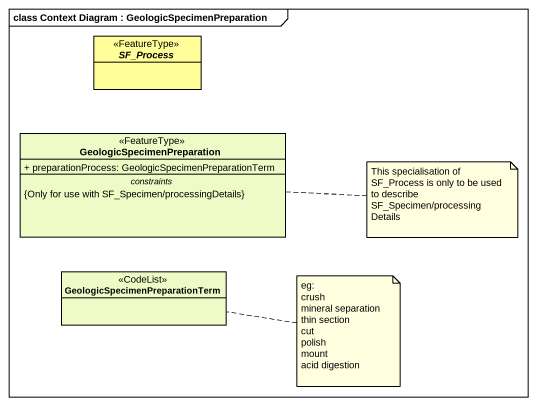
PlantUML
@startuml
mainframe class Context Diagram : GeologicSpecimenPreparation
hide circle
hide empty members
skinparam classAttributeIconSize 0
abstract class SF_Process <<FeatureType>> #FFFE99
class GeologicSpecimenPreparation <<FeatureType>> #EFFBC6 {
  + preparationProcess: GeologicSpecimenPreparationTerm
  -- constraints --
  {Only for use with SF_Specimen/processingDetails}
}
class "GeologicSpecimenPreparationTerm" as GeologicSpecimenPreparationT <<CodeList>> #EFFBC6
note right of GeologicSpecimenPreparation : This specialisation of SF_Process is only to be used to describe SF_Specimen/processingDetails
note right of GeologicSpecimenPreparationT
  eg:
  crush
  mineral separation
  thin section
  cut
  polish
  mount
  acid digestion
end note
@enduml
